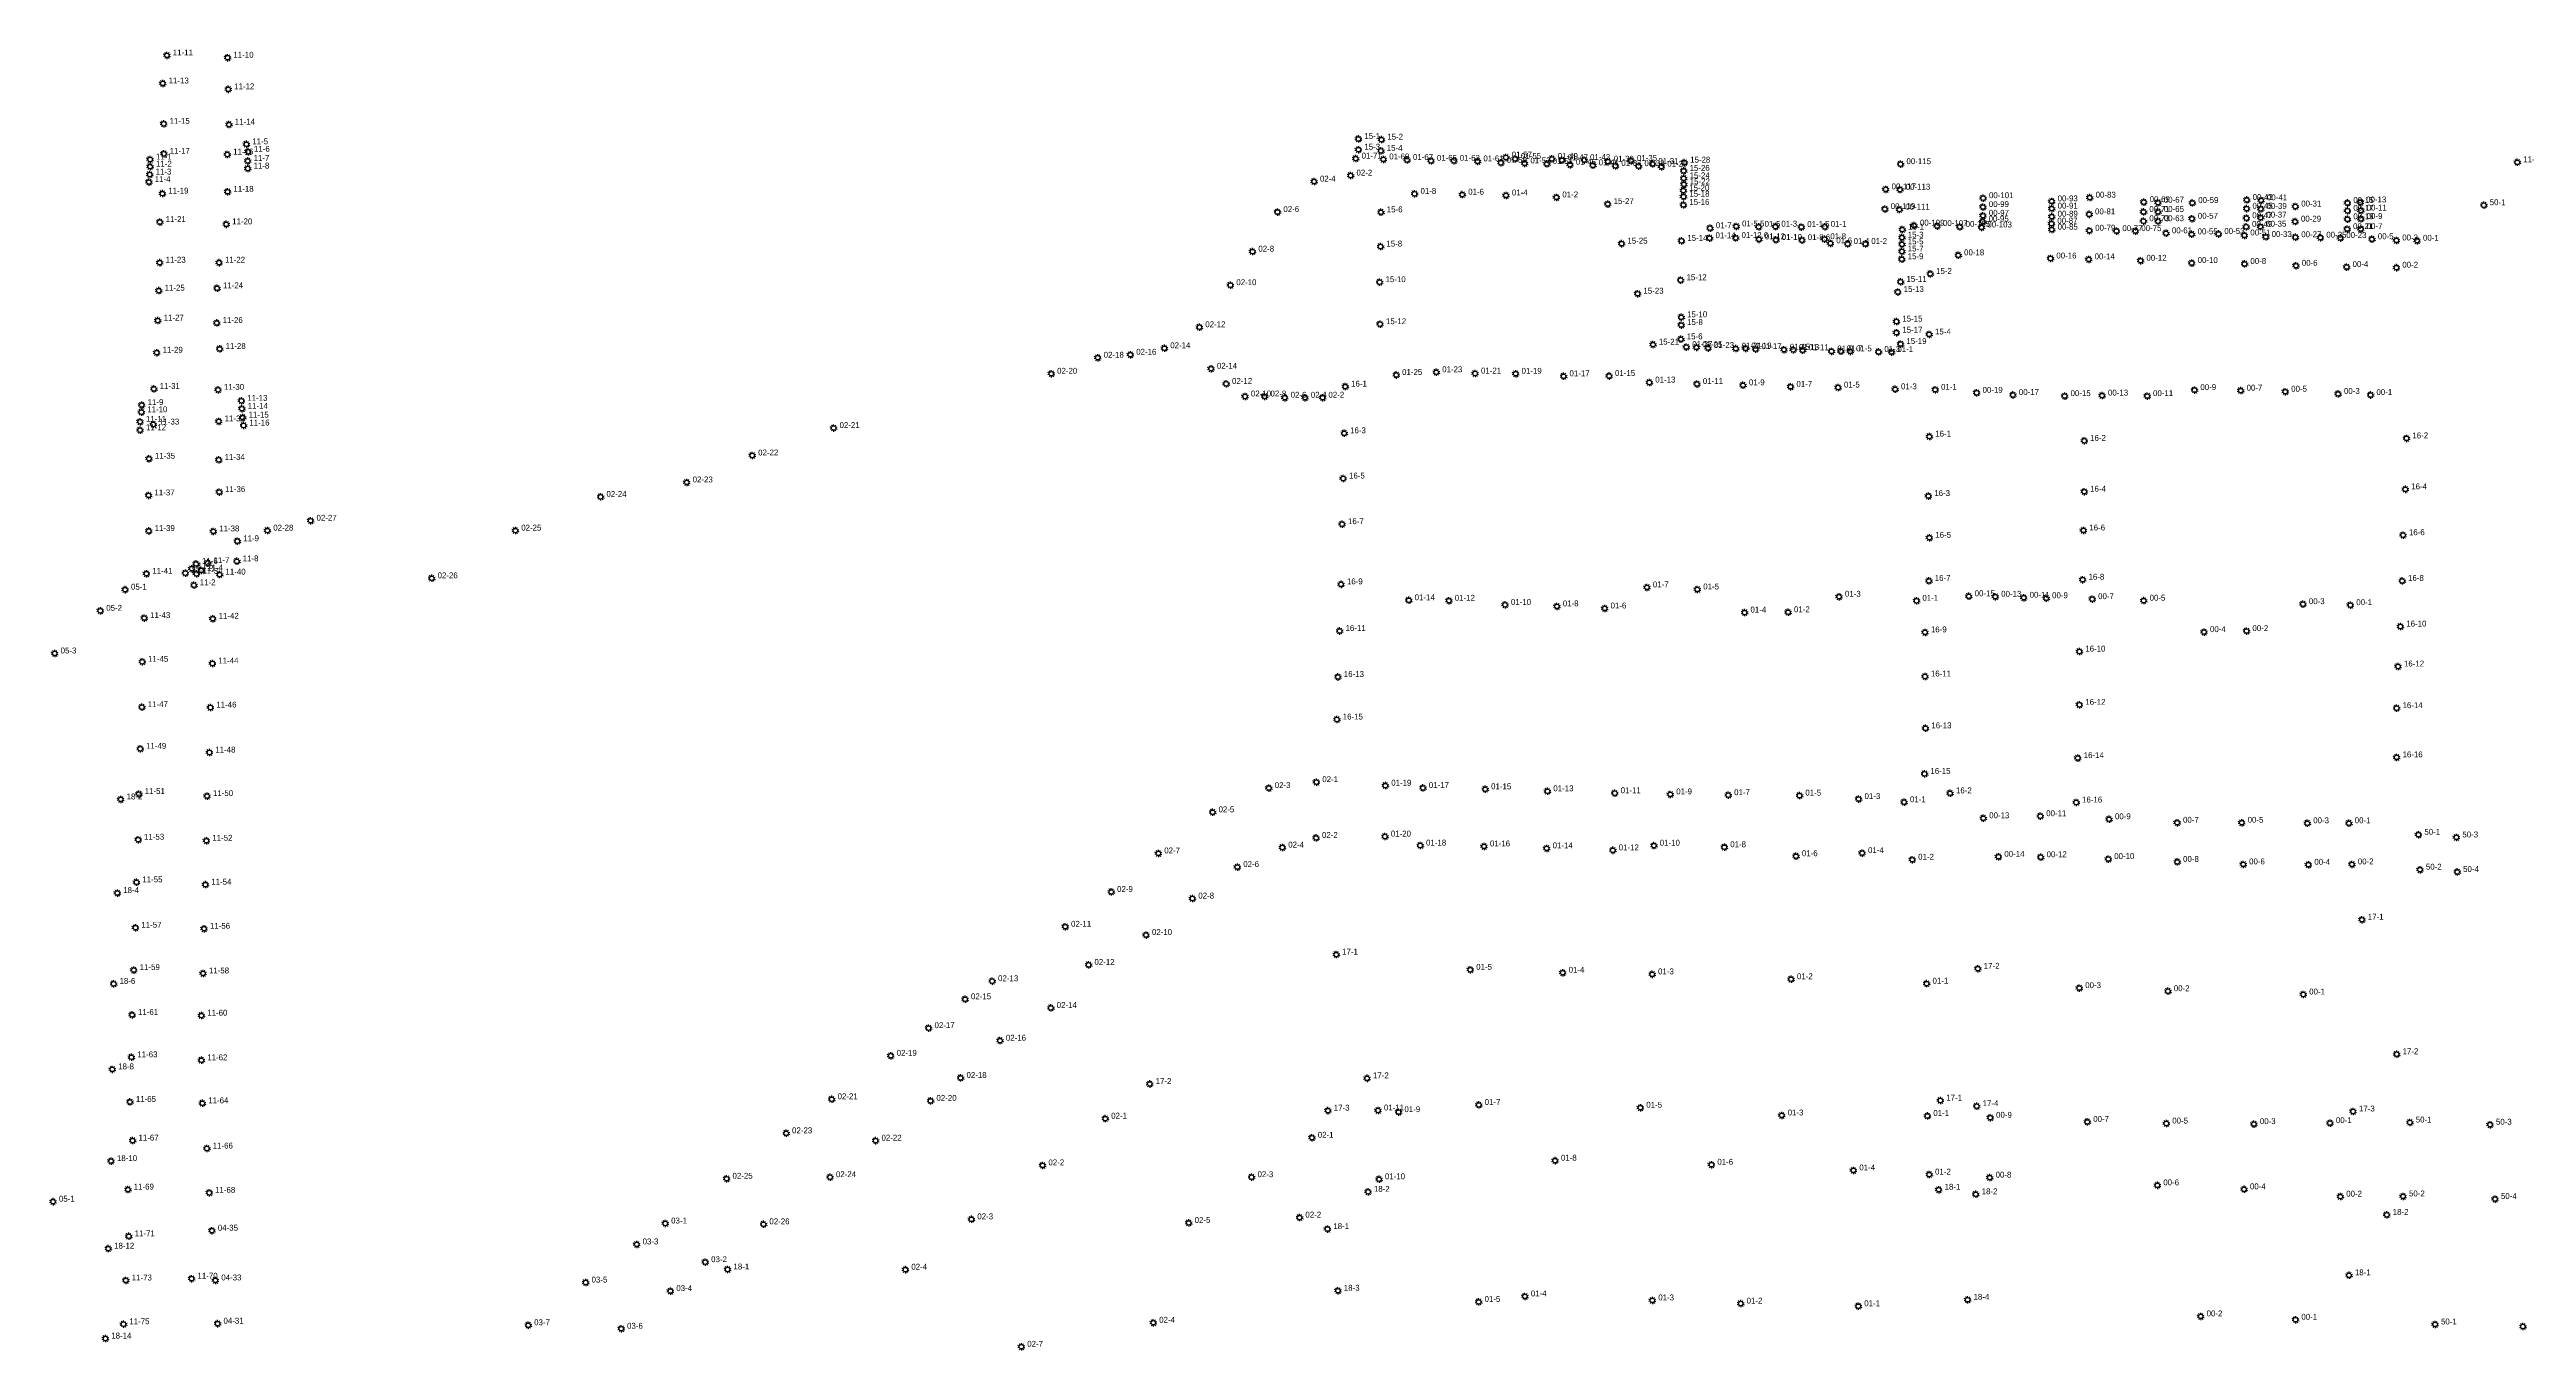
# Model space of a CAD drawing. Header units: inches. Extents: x 486468 to 494393, y 5455952 to 5461583.
# Drawn here: x 491599 to 492440, y 5457327 to 5457769 of the extents above; entities that cross this region are included whole.
import ezdxf

# ---------------------------------------------------------------- set-up
doc = ezdxf.new("R2010")
doc.units = ezdxf.units.IN
doc.header["$MEASUREMENT"] = 0
doc.layers.add('StreetLightingPoles', color=10, linetype='Continuous')

# ---------------------------------------------------------------- blocks, each defined once
blk = doc.blocks.new('Light')
at = {"color": 255}
for p, q in [((-0.71, 0.23), (-1.19, 0.39)), ((-0.44, 0.61), (-0.73, 1.01)), ((0, 0.75), (0, 1.25)), ((0.44, 0.61), (0.73, 1.01)), ((0.71, 0.23), (1.19, 0.39)), ((-0.71, -0.23), (-1.19, -0.39)), ((-0.44, -0.61), (-0.73, -1.01)), ((0, -0.75), (0, -1.25)), ((0.44, -0.61), (0.73, -1.01)), ((0.71, -0.23), (1.19, -0.39))]:
    blk.add_line(p, q, dxfattribs=at)
blk.add_circle((0, 0), 0.75, dxfattribs=at)

msp = doc.modelspace()

# ---------------------------------------------------------------- block references
at = {"layer": 'StreetLightingPoles'}
for p in [(491638.49, 5457766.825), (491659.087, 5457766.057), (491637.08, 5457757.309), (491659.328, 5457755.311), (491637.412, 5457743.602), (491659.555, 5457743.346), (491632.787, 5457731.488), (491637.449, 5457733.418), (491659.002, 5457733.176), (491665.508, 5457736.651), (491665.934, 5457730.968), (491666.076, 5457734.094), (492042.367, 5457731.794), (492043.288, 5457738.454), (492043.288, 5457734.815), (492050.911, 5457734.417), (492051.081, 5457738.227), (492051.742, 5457731.51), (492059.791, 5457731.321), (492067.934, 5457731.037), (492075.699, 5457731.037), (492083.748, 5457730.847), (492093.374, 5457732.156), (492096.499, 5457731.682), (492108.998, 5457731.682), (492112.407, 5457731.209), (492119.982, 5457731.304), (492128.031, 5457730.736), (492135.891, 5457731.02), (491632.361, 5457723.816), (491632.645, 5457726.374), (491632.787, 5457729.073), (491665.934, 5457728.411), (492028.201, 5457723.994), (492040.615, 5457726.034), (492091.669, 5457730.357), (492099.718, 5457730.168), (492107.294, 5457729.978), (492115.153, 5457729.694), (492122.918, 5457729.505), (492130.588, 5457729.316), (492138.448, 5457729.221), (492143.182, 5457729.978), (492146.212, 5457729.032), (492153.778, 5457727.614), (492153.778, 5457725.091), (492153.844, 5457723.032), (492153.977, 5457730.404), (492227.458, 5457729.897), (492436.98, 5457730.524), (491636.972, 5457719.909), (491659.1, 5457720.516), (492062.365, 5457719.813), (492078.563, 5457719.543), (492093.411, 5457719.273), (492110.553, 5457718.599), (492127.968, 5457716.338), (492153.645, 5457720.907), (492153.687, 5457716.054), (492153.711, 5457718.848), (492222.118, 5457714.652), (492222.407, 5457721.337), (492227.025, 5457714.46), (492227.217, 5457721.24), (492255.433, 5457715.332), (492255.502, 5457718.352), (492278.82, 5457717.263), (492278.82, 5457714.813), (492291.731, 5457718.537), (492310.083, 5457717.001), (492314.886, 5457716.805), (492326.574, 5457716.712), (492345.002, 5457714.781), (492345.07, 5457717.732), (492349.808, 5457714.712), (492349.945, 5457717.595), (492361.558, 5457715.515), (492379.285, 5457716.704), (492379.285, 5457714.049), (492383.613, 5457716.901), (492383.81, 5457714.147), (492425.612, 5457715.967), (491636.085, 5457710.236), (491658.657, 5457709.462), (492015.786, 5457713.623), (492050.923, 5457713.562), (492162.717, 5457708.146), (492171.619, 5457708.744), (492179.259, 5457708.611), (492184.972, 5457708.677), (492193.741, 5457708.544), (492201.727, 5457708.61), (492228.041, 5457707.667), (492232.048, 5457709.023), (492239.883, 5457708.883), (492247.577, 5457708.603), (492254.952, 5457708.399), (492255.364, 5457710.39), (492255.433, 5457712.381), (492278.722, 5457709.719), (492278.82, 5457712.07), (492278.82, 5457707.661), (492291.535, 5457712.854), (492291.573, 5457707.3), (492300.807, 5457707.161), (492307.242, 5457707.161), (492309.985, 5457713.669), (492309.985, 5457710.534), (492314.886, 5457713.669), (492314.886, 5457710.534), (492317.63, 5457706.419), (492326.342, 5457706.078), (492326.436, 5457711.358), (492335.457, 5457706.176), (492344.278, 5457705.686), (492344.864, 5457708.603), (492344.933, 5457711.555), (492349.671, 5457708.672), (492349.74, 5457711.761), (492361.481, 5457710.388), (492379.187, 5457707.853), (492379.285, 5457711.197), (492383.81, 5457711.295), (492383.81, 5457707.853), (492007.283, 5457700.193), (492050.777, 5457701.921), (492132.663, 5457702.888), (492153.024, 5457703.842), (492162.585, 5457704.759), (492171.42, 5457704.825), (492179.325, 5457704.361), (492185.105, 5457704.161), (492193.94, 5457704.095), (492201.594, 5457704.426), (492203.629, 5457702.996), (492209.482, 5457702.786), (492215.51, 5457702.786), (492227.874, 5457697.613), (492227.906, 5457704.969), (492227.906, 5457702.675), (492227.906, 5457700.246), (492247.041, 5457698.944), (492278.4, 5457697.863), (492291.376, 5457697.554), (492308.987, 5457697.091), (492351.525, 5457705.171), (492361.583, 5457705.087), (492370.102, 5457704.928), (492376.887, 5457704.82), (492387.592, 5457704.405), (492395.893, 5457703.985), (492402.933, 5457703.88), (491636.029, 5457696.441), (491656.201, 5457696.441), (491999.8, 5457688.802), (492050.489, 5457689.82), (492152.74, 5457690.495), (492227.469, 5457689.921), (492237.527, 5457692.622), (492326.389, 5457696.315), (492344.308, 5457696.006), (492361.765, 5457695.388), (492378.996, 5457694.956), (492395.91, 5457694.743), (491635.701, 5457686.937), (491655.545, 5457687.756), (492138.101, 5457685.894), (492226.52, 5457686.47), (491635.373, 5457676.777), (491655.42, 5457675.952), (491989.256, 5457674.521), (492050.633, 5457675.557), (492152.929, 5457677.905), (492152.929, 5457675.254), (492226.055, 5457676.443), (492226.055, 5457672.657), (492237.173, 5457672.055), (491635.039, 5457665.865), (491656.411, 5457667.131), (491954.734, 5457664.151), (491965.788, 5457665.171), (491977.352, 5457667.381), (492143.341, 5457668.623), (492152.834, 5457670.426), (492154.674, 5457667.78), (492158.083, 5457667.685), (492162.05, 5457667.456), (492171.478, 5457667.264), (492174.775, 5457667.303), (492178.212, 5457667.071), (492187.832, 5457666.879), (492190.968, 5457666.83), (492194.182, 5457666.687), (492203.995, 5457666.302), (492207.16, 5457666.357), (492210.344, 5457666.302), (492219.964, 5457666.11), (492224.394, 5457666.073), (492227.45, 5457668.805), (491938.918, 5457658.711), (491993.206, 5457660.41), (491998.343, 5457655.276), (492056.122, 5457658.282), (492069.731, 5457659.217), (492082.916, 5457658.792), (492096.695, 5457658.707), (492112.976, 5457657.857), (492128.457, 5457657.942), (492142.111, 5457655.729), (492158.273, 5457655.219), (491629.947, 5457648.07), (491634.049, 5457653.564), (491655.867, 5457653.248), (491663.805, 5457649.514), (491663.948, 5457646.815), (492004.763, 5457650.996), (492011.398, 5457650.996), (492018.247, 5457650.569), (492025.095, 5457650.569), (492031.088, 5457650.569), (492038.8, 5457654.363), (492173.924, 5457654.794), (492190.085, 5457654.284), (492206.223, 5457654.026), (492225.617, 5457653.431), (492239.227, 5457653.261), (492253.298, 5457652.238), (492265.634, 5457651.491), (492283.204, 5457651.117), (492295.914, 5457651.304), (492311.24, 5457651.117), (492327.314, 5457653.173), (492343.015, 5457652.986), (492358.154, 5457652.612), (492376.098, 5457651.865), (492387.125, 5457651.491), (491629.378, 5457642.388), (491629.378, 5457639.546), (491629.805, 5457645.655), (491633.827, 5457641.475), (491656.113, 5457642.53), (491664.232, 5457643.831), (491664.516, 5457641.132), (491864.99, 5457640.277), (492038.445, 5457638.507), (491632.399, 5457629.846), (491837.344, 5457630.956), (492237.23, 5457637.374), (492289.859, 5457635.92), (492399.336, 5457636.752), (491656.113, 5457629.459), (491815.096, 5457621.798), (492038.09, 5457623.125), (491632.256, 5457617.386), (491656.255, 5457618.52), (491785.814, 5457616.892), (492236.904, 5457617.173), (492289.859, 5457618.646), (492398.942, 5457619.449), (491632.331, 5457605.297), (491654.252, 5457605.155), (491672.613, 5457605.442), (491687.306, 5457608.784), (491756.859, 5457605.445), (492037.735, 5457607.625), (492289.585, 5457605.486), (491662.405, 5457601.834), (492237.23, 5457603), (492398.157, 5457603.883), (491631.544, 5457590.786), (491644.756, 5457590.975), (491646.916, 5457592.494), (491648.411, 5457594.112), (491648.535, 5457590.752), (491650.154, 5457591.872), (491652.366, 5457594.406), (491656.381, 5457590.503), (491662.244, 5457595.006), (491728.446, 5457589.235), (492237.067, 5457588.339), (492289.311, 5457588.761), (492397.862, 5457588.35), (491624.296, 5457585.375), (491647.664, 5457586.895), (492037.376, 5457587.187), (492060.391, 5457581.788), (492074.004, 5457581.613), (492093.087, 5457580.218), (492110.714, 5457579.694), (492141.299, 5457586.148), (492158.403, 5457585.45), (492206.565, 5457582.973), (492232.884, 5457581.588), (492250.643, 5457583.141), (492259.634, 5457582.971), (492269.304, 5457582.632), (492276.937, 5457582.463), (492292.572, 5457582.153), (492310.045, 5457581.645), (492364.161, 5457580.457), (492380.277, 5457580.118), (491615.881, 5457578.192), (491630.786, 5457575.725), (491654.077, 5457575.496), (492036.902, 5457571.332), (492126.945, 5457578.996), (492174.459, 5457577.599), (492189.25, 5457577.711), (492235.76, 5457570.87), (492330.572, 5457570.96), (492344.992, 5457571.3), (492397.267, 5457572.853), (491600.381, 5457563.71), (492288.214, 5457564.359), (491630.1, 5457560.866), (491653.965, 5457560.296), (492036.311, 5457555.713), (492235.76, 5457555.883), (492396.48, 5457559.285), (492288.214, 5457546.263), (491629.986, 5457545.464), (491653.28, 5457545.35), (492035.956, 5457541.277), (492235.923, 5457538.289), (492395.988, 5457545.128), (491629.415, 5457531.317), (491652.937, 5457530.062), (492235.597, 5457522.813), (492287.665, 5457528.167), (492395.988, 5457528.414), (491622.792, 5457514.128), (491628.958, 5457515.954), (491652.138, 5457515.269), (492012.839, 5457517.983), (492029, 5457520.002), (492052.421, 5457518.812), (492065.189, 5457518.014), (492086.355, 5457517.577), (492107.501, 5457516.912), (492130.377, 5457516.248), (492149.234, 5457515.845), (492168.918, 5457515.579), (492193.123, 5457515.447), (492213.206, 5457514.25), (492228.633, 5457513.187), (492244.29, 5457516.209), (492287.117, 5457513.088), (491993.752, 5457509.765), (492255.563, 5457507.74), (492274.929, 5457508.436), (492298.294, 5457507.396), (492321.422, 5457506.206), (492343.36, 5457506.206), (492365.638, 5457506.036), (492379.753, 5457506.036), (491628.73, 5457500.438), (491651.91, 5457500.095), (491975.317, 5457495.79), (492017.436, 5457497.787), (492028.9, 5457501.055), (492052.288, 5457501.529), (492064.258, 5457498.472), (492085.956, 5457498.167), (492107.235, 5457497.503), (492129.712, 5457496.838), (492143.648, 5457498.43), (492167.588, 5457497.898), (492214.403, 5457495.904), (492403.407, 5457502.121), (492416.304, 5457501.219), (492002.148, 5457491.16), (492191.926, 5457494.84), (492231.426, 5457493.644), (492260.718, 5457494.648), (492275.068, 5457494.509), (492298.031, 5457493.877), (492321.437, 5457492.902), (492343.867, 5457492.067), (492366.019, 5457491.927), (492380.787, 5457492.067), (492403.923, 5457490.26), (492416.562, 5457489.486), (491621.646, 5457482.329), (491628.155, 5457485.98), (491651.563, 5457485.182), (491959.295, 5457482.699), (491986.88, 5457480.47), (491627.814, 5457470.543), (491651.108, 5457470.201), (491943.658, 5457470.886), (492384.185, 5457473.275), (491971.137, 5457468.075), (492035.743, 5457461.435), (491627.243, 5457456.168), (491650.765, 5457455.027), (491951.6, 5457457.934), (492081.275, 5457456.261), (492112.696, 5457455.261), (492143.078, 5457454.717), (492190.256, 5457453.064), (492253.707, 5457456.61), (491620.392, 5457451.487), (491909.658, 5457446.267), (491918.854, 5457452.396), (492236.304, 5457451.555), (492288.184, 5457450.045), (492318.279, 5457448.994), (492364.264, 5457447.877), (491626.672, 5457440.928), (491650.194, 5457440.7), (491897.259, 5457436.448), (491938.782, 5457443.31), (491921.501, 5457432.199), (491619.935, 5457422.446), (491626.443, 5457426.553), (491650.194, 5457425.526), (491884.402, 5457427.055), (491908.125, 5457419.525), (492046.216, 5457419.397), (492396.012, 5457427.591), (491625.935, 5457411.366), (491650.537, 5457410.923), (491864.34, 5457412.292), (491897.916, 5457411.735), (491972.393, 5457417.474), (492240.992, 5457411.867), (491957.277, 5457405.705), (492032.908, 5457408.41), (492049.95, 5457408.484), (492056.909, 5457407.92), (492084.178, 5457410.362), (492139.073, 5457409.41), (492187.105, 5457406.794), (492236.595, 5457406.61), (492253.343, 5457409.947), (492257.91, 5457406.002), (492290.899, 5457404.588), (492317.745, 5457404.051), (492347.513, 5457403.848), (492373.345, 5457404.188), (492381.195, 5457408.141), (492400.481, 5457404.39), (492427.719, 5457403.648), (491626.836, 5457398.263), (491652.064, 5457395.562), (491848.875, 5457400.732), (491879.247, 5457398.225), (492027.47, 5457399.215), (491619.518, 5457391.284), (491863.783, 5457385.83), (491935.963, 5457389.831), (492006.993, 5457385.831), (492110.075, 5457391.429), (492163.217, 5457390.046), (492211.451, 5457388.12), (492237.186, 5457386.714), (492257.74, 5457385.681), (491599.802, 5457377.505), (491625.232, 5457381.616), (491652.862, 5457380.516), (491828.629, 5457385.29), (492046.542, 5457380.848), (492050.281, 5457385.124), (492240.399, 5457381.554), (492253.014, 5457380.022), (492314.716, 5457383.053), (492344.147, 5457381.703), (492376.855, 5457379.222), (492398.186, 5457379.29), (492429.428, 5457378.399), (491807.788, 5457370.098), (491841.168, 5457369.83), (491911.815, 5457371.513), (491985.631, 5457370.289), (492023.266, 5457372.095), (492392.639, 5457373.029), (491618.551, 5457361.55), (491625.544, 5457365.749), (491653.785, 5457367.647), (491798.101, 5457362.993), (492032.767, 5457368.189), (491821.38, 5457356.969), (491828.963, 5457354.478), (491889.391, 5457354.414), (492379.806, 5457352.492), (491624.543, 5457350.745), (491646.868, 5457351.345), (491654.963, 5457350.755), (491780.754, 5457350.038), (491809.553, 5457347.14), (492036.313, 5457347.252), (492099.847, 5457345.329), (492143.134, 5457343.977), (492250.239, 5457344.184), (491623.739, 5457335.89), (491655.705, 5457336.066), (491761.25, 5457335.54), (491973.588, 5457336.387), (492084.117, 5457343.445), (492173.161, 5457342.906), (492213.104, 5457341.994), (492329.438, 5457338.546), (492361.628, 5457337.406), (492409.058, 5457335.801), (491617.583, 5457331.019), (491792.821, 5457334.341), (491928.767, 5457328.221), (492438.874, 5457335.095)]:
    msp.add_blockref('Light', p, dxfattribs=at)

# ---------------------------------------------------------------- texts
for s, p in [('11-11', (491640.49, 5457766.825)), ('11-10', (491661.087, 5457766.057)), ('11-13', (491639.08, 5457757.309)), ('11-12', (491661.328, 5457755.311)), ('11-15', (491639.412, 5457743.602)), ('11-14', (491661.555, 5457743.346)), ('15-1', (492045.288, 5457738.454)), ('11-1', (491634.787, 5457731.488)), ('11-17', (491639.449, 5457733.418)), ('11-16', (491661.002, 5457733.176)), ('11-5', (491667.508, 5457736.651)), ('11-7', (491667.934, 5457730.968)), ('11-6', (491668.076, 5457734.094)), ('01-71', (492044.367, 5457731.794)), ('15-3', (492045.288, 5457734.815)), ('15-4', (492052.911, 5457734.417)), ('15-2', (492053.081, 5457738.227)), ('01-69', (492053.742, 5457731.51)), ('01-67', (492061.791, 5457731.321)), ('01-65', (492069.934, 5457731.037)), ('01-63', (492077.699, 5457731.037)), ('01-61', (492085.748, 5457730.847)), ('01-59', (492093.669, 5457730.357)), ('01-57', (492095.374, 5457732.156)), ('01-55', (492098.499, 5457731.682)), ('01-53', (492101.718, 5457730.168)), ('01-51', (492109.294, 5457729.978)), ('01-49', (492110.998, 5457731.682)), ('01-47', (492114.407, 5457731.209)), ('01-43', (492121.982, 5457731.304)), ('01-39', (492130.031, 5457730.736)), ('01-35', (492137.891, 5457731.02)), ('01-31', (492145.182, 5457729.978)), ('15-28', (492155.977, 5457730.404)), ('00-115', (492229.458, 5457729.897)), ('11-4', (492438.98, 5457730.524)), ('11-4', (491634.361, 5457723.816)), ('11-3', (491634.645, 5457726.374)), ('11-2', (491634.787, 5457729.073)), ('11-8', (491667.934, 5457728.411)), ('02-4', (492030.201, 5457723.994)), ('02-2', (492042.615, 5457726.034)), ('01-45', (492117.153, 5457729.694)), ('01-41', (492124.918, 5457729.505)), ('01-37', (492132.588, 5457729.316)), ('01-33', (492140.448, 5457729.221)), ('01-29', (492148.212, 5457729.032)), ('15-26', (492155.778, 5457727.614)), ('15-24', (492155.778, 5457725.091)), ('15-22', (492155.844, 5457723.032)), ('11-19', (491638.972, 5457719.909)), ('11-18', (491661.1, 5457720.516)), ('02-6', (492017.786, 5457713.623)), ('15-6', (492052.923, 5457713.562)), ('01-8', (492064.365, 5457719.813)), ('01-6', (492080.563, 5457719.543)), ('01-4', (492095.411, 5457719.273)), ('01-2', (492112.553, 5457718.599)), ('15-27', (492129.968, 5457716.338)), ('15-20', (492155.645, 5457720.907)), ('15-16', (492155.687, 5457716.054)), ('15-18', (492155.711, 5457718.848)), ('00-119', (492224.118, 5457714.652)), ('00-117', (492224.407, 5457721.337)), ('00-111', (492229.025, 5457714.46)), ('00-113', (492229.217, 5457721.24)), ('00-99', (492257.433, 5457715.332)), ('00-101', (492257.502, 5457718.352)), ('00-93', (492280.82, 5457717.263)), ('00-91', (492280.82, 5457714.813)), ('00-83', (492293.731, 5457718.537)), ('00-71', (492311.985, 5457713.669)), ('00-69', (492312.083, 5457717.001)), ('00-67', (492316.886, 5457716.805)), ('00-65', (492316.886, 5457713.669)), ('00-59', (492328.574, 5457716.712)), ('00-45', (492347.002, 5457714.781)), ('00-43', (492347.07, 5457717.732)), ('00-39', (492351.808, 5457714.712)), ('00-41', (492351.945, 5457717.595)), ('00-31', (492363.558, 5457715.515)), ('00-15', (492381.285, 5457716.704)), ('00-17', (492381.285, 5457714.049)), ('00-13', (492385.613, 5457716.901)), ('00-11', (492385.81, 5457714.147)), ('50-1', (492427.612, 5457715.967)), ('11-21', (491638.085, 5457710.236)), ('11-20', (491660.657, 5457709.462)), ('01-14', (492164.585, 5457704.759)), ('01-7', (492164.717, 5457708.146)), ('01-12.6', (492173.42, 5457704.825)), ('01-5.5', (492173.619, 5457708.744)), ('01-5', (492181.259, 5457708.611)), ('01-3', (492186.972, 5457708.677)), ('01-1.5', (492195.741, 5457708.544)), ('01-1', (492203.727, 5457708.61)), ('15-3', (492229.906, 5457704.969)), ('15-1', (492230.041, 5457707.667)), ('00-109', (492234.048, 5457709.023)), ('00-107', (492241.883, 5457708.883)), ('00-105', (492249.577, 5457708.603)), ('00-103', (492256.952, 5457708.399)), ('00-95', (492257.364, 5457710.39)), ('00-97', (492257.433, 5457712.381)), ('00-87', (492280.722, 5457709.719)), ('00-89', (492280.82, 5457712.07)), ('00-85', (492280.82, 5457707.661)), ('00-81', (492293.535, 5457712.854)), ('00-79', (492293.573, 5457707.3)), ('00-77', (492302.807, 5457707.161)), ('00-75', (492309.242, 5457707.161)), ('00-73', (492311.985, 5457710.534)), ('00-63', (492316.886, 5457710.534)), ('00-61', (492319.63, 5457706.419)), ('00-55', (492328.342, 5457706.078)), ('00-57', (492328.436, 5457711.358)), ('00-53', (492337.457, 5457706.176)), ('00-51', (492346.278, 5457705.686)), ('00-49', (492346.864, 5457708.603)), ('00-47', (492346.933, 5457711.555)), ('00-35', (492351.671, 5457708.672)), ('00-37', (492351.74, 5457711.761)), ('00-33', (492353.525, 5457705.171)), ('00-29', (492363.481, 5457710.388)), ('00-27', (492363.583, 5457705.087)), ('00-25', (492372.102, 5457704.928)), ('00-23', (492378.887, 5457704.82)), ('00-21', (492381.187, 5457707.853)), ('00-19', (492381.285, 5457711.197)), ('00-9', (492385.81, 5457711.295)), ('00-7', (492385.81, 5457707.853)), ('11-23', (491638.029, 5457696.441)), ('11-22', (491658.201, 5457696.441)), ('02-8', (492009.283, 5457700.193)), ('15-8', (492052.777, 5457701.921)), ('15-25', (492134.663, 5457702.888)), ('15-14', (492155.024, 5457703.842)), ('01-12', (492181.325, 5457704.361)), ('01-10', (492187.105, 5457704.161)), ('01-8.6', (492195.94, 5457704.095)), ('01-8', (492203.594, 5457704.426)), ('01-6', (492205.629, 5457702.996)), ('01-4', (492211.482, 5457702.786)), ('01-2', (492217.51, 5457702.786)), ('15-9', (492229.874, 5457697.613)), ('15-5', (492229.906, 5457702.675)), ('15-7', (492229.906, 5457700.246)), ('00-18', (492249.041, 5457698.944)), ('00-16', (492280.4, 5457697.863)), ('00-14', (492293.376, 5457697.554)), ('00-12', (492310.987, 5457697.091)), ('00-10', (492328.389, 5457696.315)), ('00-5', (492389.592, 5457704.405)), ('00-3', (492397.893, 5457703.985)), ('00-1', (492404.933, 5457703.88)), ('02-10', (492001.8, 5457688.802)), ('15-10', (492052.489, 5457689.82)), ('15-12', (492154.74, 5457690.495)), ('15-11', (492229.469, 5457689.921)), ('15-2', (492239.527, 5457692.622)), ('00-8', (492346.308, 5457696.006)), ('00-6', (492363.765, 5457695.388)), ('00-4', (492380.996, 5457694.956)), ('00-2', (492397.91, 5457694.743)), ('11-25', (491637.701, 5457686.937)), ('11-24', (491657.545, 5457687.756)), ('15-23', (492140.101, 5457685.894)), ('15-13', (492228.52, 5457686.47)), ('11-27', (491637.373, 5457676.777)), ('11-26', (491657.42, 5457675.952)), ('02-12', (491991.256, 5457674.521)), ('15-12', (492052.633, 5457675.557)), ('15-10', (492154.929, 5457677.905)), ('15-8', (492154.929, 5457675.254)), ('15-15', (492228.055, 5457676.443)), ('15-17', (492228.055, 5457672.657)), ('15-4', (492239.173, 5457672.055)), ('11-29', (491637.039, 5457665.865)), ('11-28', (491658.411, 5457667.131)), ('02-18', (491956.734, 5457664.151)), ('02-16', (491967.788, 5457665.171)), ('02-14', (491979.352, 5457667.381)), ('15-21', (492145.341, 5457668.623)), ('15-6', (492154.834, 5457670.426)), ('01-27', (492156.674, 5457667.78)), ('01-25', (492160.083, 5457667.685)), ('01-23', (492164.05, 5457667.456)), ('01-21', (492173.478, 5457667.264)), ('01-19', (492176.775, 5457667.303)), ('01-17', (492180.212, 5457667.071)), ('01-15', (492189.832, 5457666.879)), ('01-13', (492192.968, 5457666.83)), ('01-11', (492196.182, 5457666.687)), ('01-9', (492205.995, 5457666.302)), ('01-7', (492209.16, 5457666.357)), ('01-5', (492212.344, 5457666.302)), ('01-3', (492221.964, 5457666.11)), ('01-1', (492226.394, 5457666.073)), ('15-19', (492229.45, 5457668.805)), ('02-20', (491940.918, 5457658.711)), ('02-14', (491995.206, 5457660.41)), ('02-12', (492000.343, 5457655.276)), ('16-1', (492040.8, 5457654.363)), ('01-25', (492058.122, 5457658.282)), ('01-23', (492071.731, 5457659.217)), ('01-21', (492084.916, 5457658.792)), ('01-19', (492098.695, 5457658.707)), ('01-17', (492114.976, 5457657.857)), ('01-15', (492130.457, 5457657.942)), ('01-13', (492144.111, 5457655.729)), ('01-11', (492160.273, 5457655.219)), ('01-9', (492175.924, 5457654.794)), ('01-7', (492192.085, 5457654.284)), ('11-9', (491631.947, 5457648.07)), ('11-31', (491636.049, 5457653.564)), ('11-30', (491657.867, 5457653.248)), ('11-13', (491665.805, 5457649.514)), ('11-14', (491665.948, 5457646.815)), ('02-10', (492006.763, 5457650.996)), ('02-8', (492013.398, 5457650.996)), ('02-6', (492020.247, 5457650.569)), ('02-4', (492027.095, 5457650.569)), ('02-2', (492033.088, 5457650.569)), ('01-5', (492208.223, 5457654.026)), ('01-3', (492227.617, 5457653.431)), ('01-1', (492241.227, 5457653.261)), ('00-19', (492255.298, 5457652.238)), ('00-17', (492267.634, 5457651.491)), ('00-15', (492285.204, 5457651.117)), ('00-13', (492297.914, 5457651.304)), ('00-11', (492313.24, 5457651.117)), ('00-9', (492329.314, 5457653.173)), ('00-7', (492345.015, 5457652.986)), ('00-5', (492360.154, 5457652.612)), ('00-3', (492378.098, 5457651.865)), ('00-1', (492389.125, 5457651.491)), ('11-11', (491631.378, 5457642.388)), ('11-12', (491631.378, 5457639.546)), ('11-10', (491631.805, 5457645.655)), ('11-33', (491635.827, 5457641.475)), ('11-32', (491658.113, 5457642.53)), ('11-15', (491666.232, 5457643.831)), ('11-16', (491666.516, 5457641.132)), ('02-21', (491866.99, 5457640.277)), ('16-3', (492040.445, 5457638.507)), ('16-1', (492239.23, 5457637.374)), ('11-35', (491634.399, 5457629.846)), ('11-34', (491658.113, 5457629.459)), ('02-22', (491839.344, 5457630.956)), ('16-2', (492291.859, 5457635.92)), ('16-2', (492401.336, 5457636.752)), ('02-23', (491817.096, 5457621.798)), ('16-5', (492040.09, 5457623.125)), ('11-37', (491634.256, 5457617.386)), ('11-36', (491658.255, 5457618.52)), ('02-24', (491787.814, 5457616.892)), ('16-3', (492238.904, 5457617.173)), ('16-4', (492291.859, 5457618.646)), ('16-4', (492400.942, 5457619.449)), ('11-39', (491634.331, 5457605.297)), ('11-38', (491656.252, 5457605.155)), ('02-28', (491674.613, 5457605.442)), ('02-27', (491689.306, 5457608.784)), ('02-25', (491758.859, 5457605.445)), ('16-7', (492039.735, 5457607.625)), ('16-6', (492291.585, 5457605.486)), ('16-6', (492400.157, 5457603.883)), ('11-9', (491664.405, 5457601.834)), ('16-5', (492239.23, 5457603)), ('11-41', (491633.544, 5457590.786)), ('11-1', (491646.756, 5457590.975)), ('11-5', (491648.916, 5457592.494)), ('11-2', (491649.664, 5457586.895)), ('11-6', (491650.411, 5457594.112)), ('11-3', (491650.535, 5457590.752)), ('11-4', (491652.154, 5457591.872)), ('11-7', (491654.366, 5457594.406)), ('11-40', (491658.381, 5457590.503)), ('11-8', (491664.244, 5457595.006)), ('02-26', (491730.446, 5457589.235)), ('16-9', (492039.376, 5457587.187)), ('16-7', (492239.067, 5457588.339)), ('16-8', (492291.311, 5457588.761)), ('16-8', (492399.862, 5457588.35)), ('05-1', (491626.296, 5457585.375)), ('01-14', (492062.391, 5457581.788)), ('01-12', (492076.004, 5457581.613)), ('01-10', (492095.087, 5457580.218)), ('01-8', (492112.714, 5457579.694)), ('01-6', (492128.945, 5457578.996)), ('01-7', (492143.299, 5457586.148)), ('01-5', (492160.403, 5457585.45)), ('01-3', (492208.565, 5457582.973)), ('01-1', (492234.884, 5457581.588)), ('00-15', (492252.643, 5457583.141)), ('00-13', (492261.634, 5457582.971)), ('00-11', (492271.304, 5457582.632)), ('00-9', (492278.937, 5457582.463)), ('00-7', (492294.572, 5457582.153)), ('00-5', (492312.045, 5457581.645)), ('00-3', (492366.161, 5457580.457)), ('00-1', (492382.277, 5457580.118)), ('05-2', (491617.881, 5457578.192)), ('11-43', (491632.786, 5457575.725)), ('11-42', (491656.077, 5457575.496)), ('16-11', (492038.902, 5457571.332)), ('01-4', (492176.459, 5457577.599)), ('01-2', (492191.25, 5457577.711)), ('16-9', (492237.76, 5457570.87)), ('00-4', (492332.572, 5457570.96)), ('00-2', (492346.992, 5457571.3)), ('16-10', (492399.267, 5457572.853)), ('05-3', (491602.381, 5457563.71)), ('16-10', (492290.214, 5457564.359)), ('11-45', (491632.1, 5457560.866)), ('11-44', (491655.965, 5457560.296)), ('16-13', (492038.311, 5457555.713)), ('16-11', (492237.76, 5457555.883)), ('16-12', (492398.48, 5457559.285)), ('11-47', (491631.986, 5457545.464)), ('11-46', (491655.28, 5457545.35)), ('16-12', (492290.214, 5457546.263)), ('16-14', (492397.988, 5457545.128)), ('16-15', (492037.956, 5457541.277)), ('16-13', (492237.923, 5457538.289)), ('11-49', (491631.415, 5457531.317)), ('11-48', (491654.937, 5457530.062)), ('16-14', (492289.665, 5457528.167)), ('16-16', (492397.988, 5457528.414)), ('02-1', (492031, 5457520.002)), ('16-15', (492237.597, 5457522.813)), ('18-2', (491624.792, 5457514.128)), ('11-51', (491630.958, 5457515.954)), ('11-50', (491654.138, 5457515.269)), ('02-3', (492014.839, 5457517.983)), ('01-19', (492054.421, 5457518.812)), ('01-17', (492067.189, 5457518.014)), ('01-15', (492088.355, 5457517.577)), ('01-13', (492109.501, 5457516.912)), ('01-11', (492132.377, 5457516.248)), ('01-9', (492151.234, 5457515.845)), ('01-7', (492170.918, 5457515.579)), ('01-5', (492195.123, 5457515.447)), ('01-3', (492215.206, 5457514.25)), ('01-1', (492230.633, 5457513.187)), ('16-2', (492246.29, 5457516.209)), ('16-16', (492289.117, 5457513.088)), ('02-5', (491995.752, 5457509.765)), ('00-13', (492257.563, 5457507.74)), ('00-11', (492276.929, 5457508.436)), ('00-9', (492300.294, 5457507.396)), ('00-7', (492323.422, 5457506.206)), ('00-5', (492345.36, 5457506.206)), ('00-3', (492367.638, 5457506.036)), ('00-1', (492381.753, 5457506.036)), ('11-53', (491630.73, 5457500.438)), ('11-52', (491653.91, 5457500.095)), ('02-7', (491977.317, 5457495.79)), ('02-4', (492019.436, 5457497.787)), ('02-2', (492030.9, 5457501.055)), ('01-20', (492054.288, 5457501.529)), ('01-18', (492066.258, 5457498.472)), ('01-16', (492087.956, 5457498.167)), ('01-14', (492109.235, 5457497.503)), ('01-12', (492131.712, 5457496.838)), ('01-10', (492145.648, 5457498.43)), ('01-8', (492169.588, 5457497.898)), ('01-6', (492193.926, 5457494.84)), ('01-4', (492216.403, 5457495.904)), ('00-14', (492262.718, 5457494.648)), ('00-12', (492277.068, 5457494.509)), ('50-1', (492405.407, 5457502.121)), ('50-3', (492418.304, 5457501.219)), ('11-55', (491630.155, 5457485.98)), ('02-6', (492004.148, 5457491.16)), ('01-2', (492233.426, 5457493.644)), ('00-10', (492300.031, 5457493.877)), ('00-8', (492323.437, 5457492.902)), ('00-6', (492345.867, 5457492.067)), ('00-4', (492368.019, 5457491.927)), ('00-2', (492382.787, 5457492.067)), ('50-2', (492405.923, 5457490.26)), ('50-4', (492418.562, 5457489.486)), ('18-4', (491623.646, 5457482.329)), ('11-54', (491653.563, 5457485.182)), ('02-9', (491961.295, 5457482.699)), ('02-8', (491988.88, 5457480.47)), ('11-57', (491629.814, 5457470.543)), ('11-56', (491653.108, 5457470.201)), ('02-11', (491945.658, 5457470.886)), ('17-1', (492386.185, 5457473.275)), ('02-10', (491973.137, 5457468.075)), ('17-1', (492037.743, 5457461.435)), ('11-59', (491629.243, 5457456.168)), ('11-58', (491652.765, 5457455.027)), ('02-13', (491920.854, 5457452.396)), ('02-12', (491953.6, 5457457.934)), ('01-5', (492083.275, 5457456.261)), ('01-4', (492114.696, 5457455.261)), ('01-3', (492145.078, 5457454.717)), ('01-2', (492192.256, 5457453.064)), ('17-2', (492255.707, 5457456.61)), ('18-6', (491622.392, 5457451.487)), ('02-15', (491911.658, 5457446.267)), ('01-1', (492238.304, 5457451.555)), ('00-3', (492290.184, 5457450.045)), ('00-2', (492320.279, 5457448.994)), ('00-1', (492366.264, 5457447.877)), ('11-61', (491628.672, 5457440.928)), ('11-60', (491652.194, 5457440.7)), ('02-17', (491899.259, 5457436.448)), ('02-14', (491940.782, 5457443.31)), ('02-19', (491886.402, 5457427.055)), ('02-16', (491923.501, 5457432.199)), ('17-2', (492398.012, 5457427.591)), ('18-8', (491621.935, 5457422.446)), ('11-63', (491628.443, 5457426.553)), ('11-62', (491652.194, 5457425.526)), ('02-18', (491910.125, 5457419.525)), ('17-2', (492048.216, 5457419.397)), ('11-65', (491627.935, 5457411.366)), ('11-64', (491652.537, 5457410.923)), ('02-21', (491866.34, 5457412.292)), ('02-20', (491899.916, 5457411.735)), ('17-2', (491974.393, 5457417.474)), ('01-7', (492086.178, 5457410.362)), ('17-1', (492242.992, 5457411.867)), ('02-1', (491959.277, 5457405.705)), ('17-3', (492034.908, 5457408.41)), ('01-11', (492051.95, 5457408.484)), ('01-9', (492058.909, 5457407.92)), ('01-5', (492141.073, 5457409.41)), ('01-3', (492189.105, 5457406.794)), ('01-1', (492238.595, 5457406.61)), ('17-4', (492255.343, 5457409.947)), ('00-9', (492259.91, 5457406.002)), ('00-7', (492292.899, 5457404.588)), ('00-5', (492319.745, 5457404.051)), ('00-3', (492349.513, 5457403.848)), ('00-1', (492375.345, 5457404.188)), ('17-3', (492383.195, 5457408.141)), ('50-1', (492402.481, 5457404.39)), ('50-3', (492429.719, 5457403.648)), ('11-67', (491628.836, 5457398.263)), ('11-66', (491654.064, 5457395.562)), ('02-23', (491850.875, 5457400.732)), ('02-22', (491881.247, 5457398.225)), ('02-1', (492029.47, 5457399.215)), ('18-10', (491621.518, 5457391.284)), ('02-25', (491830.629, 5457385.29)), ('02-24', (491865.783, 5457385.83)), ('02-2', (491937.963, 5457389.831)), ('02-3', (492008.993, 5457385.831)), ('01-10', (492052.281, 5457385.124)), ('01-8', (492112.075, 5457391.429)), ('01-6', (492165.217, 5457390.046)), ('01-4', (492213.451, 5457388.12)), ('01-2', (492239.186, 5457386.714)), ('00-8', (492259.74, 5457385.681)), ('05-1', (491601.802, 5457377.505)), ('11-69', (491627.232, 5457381.616)), ('11-68', (491654.862, 5457380.516)), ('18-2', (492048.542, 5457380.848)), ('18-1', (492242.399, 5457381.554)), ('18-2', (492255.014, 5457380.022)), ('00-6', (492316.716, 5457383.053)), ('00-4', (492346.147, 5457381.703)), ('00-2', (492378.855, 5457379.222)), ('50-2', (492400.186, 5457379.29)), ('50-4', (492431.428, 5457378.399)), ('03-1', (491809.788, 5457370.098)), ('02-26', (491843.168, 5457369.83)), ('02-3', (491913.815, 5457371.513)), ('02-5', (491987.631, 5457370.289)), ('02-2', (492025.266, 5457372.095)), ('18-1', (492034.767, 5457368.189)), ('18-2', (492394.639, 5457373.029)), ('18-12', (491620.551, 5457361.55)), ('11-71', (491627.544, 5457365.749)), ('04-35', (491655.785, 5457367.647)), ('03-3', (491800.101, 5457362.993)), ('11-70', (491648.868, 5457351.345)), ('03-2', (491823.38, 5457356.969)), ('18-1', (491830.963, 5457354.478)), ('02-4', (491891.391, 5457354.414)), ('18-1', (492381.806, 5457352.492)), ('11-73', (491626.543, 5457350.745)), ('04-33', (491656.963, 5457350.755)), ('03-5', (491782.754, 5457350.038)), ('03-4', (491811.553, 5457347.14)), ('18-3', (492038.313, 5457347.252)), ('01-5', (492086.117, 5457343.445)), ('01-4', (492101.847, 5457345.329)), ('01-3', (492145.134, 5457343.977)), ('01-2', (492175.161, 5457342.906)), ('18-4', (492252.239, 5457344.184)), ('11-75', (491625.739, 5457335.89)), ('04-31', (491657.705, 5457336.066)), ('03-7', (491763.25, 5457335.54)), ('02-4', (491975.588, 5457336.387)), ('01-1', (492215.104, 5457341.994)), ('00-2', (492331.438, 5457338.546)), ('00-1', (492363.628, 5457337.406)), ('50-1', (492411.058, 5457335.801)), ('18-14', (491619.583, 5457331.019)), ('03-6', (491794.821, 5457334.341)), ('02-7', (491930.767, 5457328.221))]:
    msp.add_text(s, height=2, dxfattribs=at).set_placement(p)

doc.saveas('drawing.dxf')
